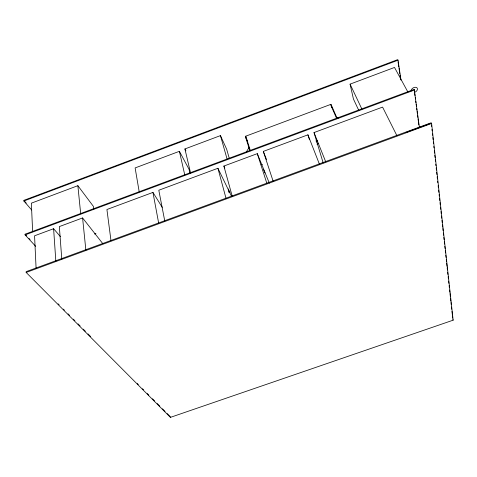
<?xml version="1.0" encoding="UTF-8"?>
<svg xmlns="http://www.w3.org/2000/svg" width="477" height="477" viewBox="0 0 477 477"><rect width="100%" height="100%" fill="white"/><g stroke="black" fill="none" stroke-linecap="round" stroke-linejoin="round"><path stroke-width="0.72" d="M246.126 152.36L249.191 147.256M249.835 150.696L245.458 136.732L245.816 136.166L330.525 104.475L331.151 104.678L337.066 118.23M23.874 201.008L398.039 60.197L397.717 59.625L23.85 200.352L23.874 201.008L31.697 209.999M93.76 209.337L93.42 206.422L77.87 185.69L31.357 203.166L32.651 231.804M358.787 110.437L353.433 99.013L350.076 84.137L394.515 67.448L407.924 92.085M190.627 173.234L184.915 148.943L220.452 135.605L226.67 149.235L229.276 158.358M190.049 173.61L189.029 169.257L179.394 151.316L135.128 167.928L139.218 191.891M35.715 246.353L25.12 234.899L25.096 234.195L414.209 89.36L419.438 127.639M25.12 234.899L414.549 89.98M60.382 236.604L53.609 228.716L34.565 235.793L36.103 268.509M102.805 243.652L82.587 217.947L59.339 226.587L61.783 259.071M162.258 207.34L152.938 192.41L106.914 209.51L111.004 240.813M231.524 196.25L217.917 168.274L158.805 190.234L164.774 221.048M232.216 196.178L223.88 166.056L257.3 153.642L269.332 183.138M273.136 181.218L263.31 151.406L307.927 134.83L319.435 164.207M323.162 162.854L314.015 132.57L382.578 107.098L396.93 135.718M315.923 140.942L317.318 140.423M316.269 142.003L317.67 141.49M261.056 164.815L262.451 164.297M316.972 144.126L318.368 143.607M94.559 234.034L95.925 233.533M228.262 191.48L229.658 190.967M228.793 192.595L230.194 192.076M405.301 132.695L429.765 123.704M26.169 272.462L431.613 123.465L431.22 122.75L26.14 271.651L26.169 272.462L170.402 417.375L453.15 320.18L431.613 123.465M336.41 117.348L338.521 118.004M58.116 303.831L59.166 304.886M63.358 309.108L64.407 310.163M68.08 313.854L69.648 315.44M73.321 319.131L74.889 320.711M78.037 323.877L80.136 325.988M83.278 329.154L85.377 331.265M87.995 333.9L90.618 336.541M137.275 383.49L138.318 384.545M142.516 388.767L143.565 389.822M147.232 393.513L148.806 395.093M152.473 398.79L154.572 400.901M157.189 403.536L159.813 406.171M162.436 408.813L165.054 411.448M167.153 413.559L170.295 416.725L170.402 417.375M25.096 234.195L26.611 235.835M29.043 238.47L30.051 239.561M24.249 200.817L26.205 203.065M184.915 148.943L185.929 150.863M350.076 84.137L361.942 109.197M223.88 166.056L224.828 168.065M452.864 319.572L453.15 320.18M330.525 104.475L336.732 118.707M245.458 136.732L247.378 141.347M263.626 169.699L264.985 173.032M314.015 132.57L325.749 161.882M263.31 151.406L266.536 159.545M257.3 153.642L266.876 183.442M245.816 136.166L250.419 150.827M307.927 134.83L309.466 139.731M220.452 135.605L227.243 159.61M228.388 188.922L228.781 190.353M217.917 168.274L226.038 198.45M331.151 104.678L331.891 107.504M179.394 151.316L184.772 174.94M152.938 192.41L158.692 223.284M398.039 60.197L400.984 80.1M398.045 61.831L398.808 66.971M399.028 68.444L399.792 73.583M400.012 75.056L400.227 76.523M400.447 77.995L400.662 79.462M414.209 89.36L414.495 91.578M414.763 93.653L415.014 95.585M415.264 97.487L415.455 98.966M415.747 101.178L415.938 102.656M416.135 104.195L416.421 106.347M416.677 108.351L416.898 110.044M417.095 111.523L417.399 113.89M417.572 115.213L417.864 117.431M418.055 118.91L418.341 121.122M418.538 122.601L418.824 124.819M431.464 124.968L431.625 126.447M431.953 129.404L432.114 130.889M432.442 133.846L432.603 135.325M432.848 137.543L433.092 139.767M433.337 141.985L433.498 143.464M433.826 146.427L433.987 147.906M434.308 150.863L434.553 153.087M434.797 155.305L435.042 157.523M435.286 159.741L435.447 161.226M435.775 164.183L435.936 165.662M436.181 167.88L436.425 170.104M436.67 172.322L436.914 174.54M437.159 176.764L437.403 178.982M437.647 181.2L437.808 182.679M438.136 185.642L438.381 187.86M438.625 190.079L438.87 192.303M439.114 194.521L439.275 195.999M439.52 198.223L439.764 200.441M440.009 202.659L440.253 204.877M440.498 207.101L440.742 209.32M440.986 211.538L441.231 213.762M441.469 215.98L441.714 218.198M441.958 220.416L442.203 222.64M442.447 224.858L442.692 227.076M442.853 228.561L443.097 230.779M443.342 232.997L443.586 235.215M443.831 237.439L444.075 239.657M444.32 241.875L444.564 244.099M444.808 246.317L445.053 248.535M445.297 250.753L445.542 252.977M445.786 255.195L446.031 257.413M446.275 259.637L446.52 261.855M446.681 263.334L447.009 266.297M447.17 267.776L447.414 269.994M447.659 272.212L447.903 274.436M448.147 276.654L448.392 278.872M448.63 281.09L448.875 283.314M449.119 285.532L449.364 287.75M449.608 289.974L449.853 292.192M450.02 293.671L450.342 296.634M450.503 298.113L450.831 301.07M450.992 302.549L451.236 304.773M451.481 306.991L451.725 309.209M451.969 311.427L452.297 314.391M452.458 315.869L452.703 318.087M82.587 217.947L85.878 250.216M77.87 185.69L80.691 213.821M53.609 228.716L55.839 261.253M411.138 91.047A3.428 2.313 -32.3 0 1 413.953 87.541A3.428 2.313 -32.3 0 1 417.405 88.686A3.428 2.313 -32.3 0 1 414.823 92.27"/></g></svg>
